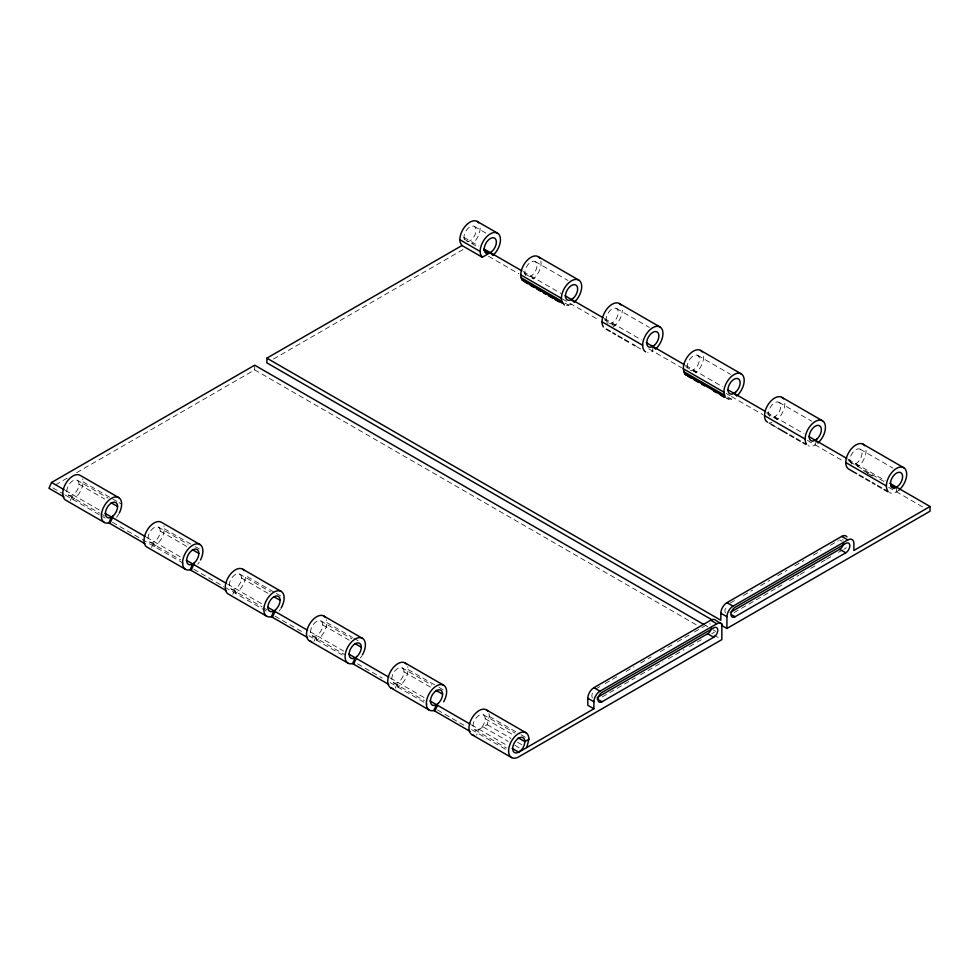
<?xml version="1.0" encoding="UTF-8"?>
<svg xmlns="http://www.w3.org/2000/svg" width="979" height="979" viewBox="0 0 979 979"><rect width="100%" height="100%" fill="white"/><g stroke="black" fill="none" stroke-linecap="round" stroke-linejoin="round"><path stroke-width="0.73" stroke-dasharray="4.89 3.67" d="M488.949 713.581A14.367 8.297 -60 0 1 489.292 716.408L487.15 724.68L479.135 729.306L476.504 735.119M70.28 500.587L72.911 494.774L72.911 499.474A14.367 8.297 -60 0 0 82.713 479.037M151.525 547.494L154.156 541.681L154.156 546.38A14.367 8.297 -60 0 0 163.958 525.943M232.769 594.4L235.401 588.587L235.401 593.286A14.367 8.297 -60 0 0 245.558 575.689L275.136 592.772M314.014 641.306L316.645 635.493L316.645 640.193A14.367 8.297 -60 0 0 326.448 619.768M395.259 688.213L397.89 682.4L397.89 687.099A14.367 8.297 -60 0 0 407.705 666.675M613.05 327.035L614.8 325.75A14.367 8.297 -60 0 0 622.326 310.086M55.534 484.874L67.404 478.021M76.643 472.686L254.699 369.891L696.718 625.079M273.471 359.048L463.397 249.388M730.285 603.076L736.869 599.27M743.465 595.465L752.692 590.141M760.597 585.577L769.824 580.253M777.73 575.689L786.945 570.353M794.862 565.789L804.077 560.465M813.304 555.142L821.21 550.577M830.437 545.254L838.342 540.689M595.93 688.849L599.87 686.573M605.132 683.538L616.954 676.709M626.156 671.398L634.037 666.846M640.609 663.052L651.121 656.982M660.323 651.671L672.157 644.843M677.407 641.808L689.24 634.979M694.503 631.944L706.324 625.116M734.066 612.621L776.384 588.183M777.705 587.424L784.314 583.606M789.6 580.559L798.864 575.211M800.186 574.44L805.472 571.393M810.759 568.334L816.058 565.287M821.344 562.227L825.309 559.939M826.631 559.18L833.239 555.362M838.538 552.303L842.503 550.014M843.825 549.256L846.468 547.726M602.318 696.889L635.298 677.847M640.572 674.812L662.991 661.853M668.278 658.818L684.101 649.677M689.375 646.629L695.971 642.824M697.293 642.053L701.258 639.776M711.806 633.682L714.45 632.153M566.474 305.583L571.552 304.212L571.552 300.7M726.859 398.747L731.411 399.151L734.042 398.037M851.608 464.132L849.821 460.179A8.615 4.981 -60 0 1 855.915 449.63A8.615 4.981 -60 0 1 862.009 453.142A8.615 4.981 -60 0 1 855.915 463.703L852.868 464.523M466.946 241.715L469.993 240.895A8.615 4.981 -60 0 0 476.088 230.334A8.615 4.981 -60 0 0 469.993 226.822A8.615 4.981 -60 0 0 463.899 237.371L464.719 240.418M474.301 226.394L487.004 233.724M535.244 261.577L568.004 280.483M616.489 308.483L649.248 327.39M697.733 355.389L730.493 374.308M778.978 402.296L811.738 421.215M860.223 449.202L892.983 468.121M463.899 237.371L478.878 246.023M523.067 271.538L561.065 293.48M604.312 318.444L641.465 339.884M685.557 365.351L722.71 386.791M766.802 412.257L803.955 433.709M848.047 459.163L885.2 480.616M524.389 273.557L533.555 278.844A14.367 8.297 -60 0 0 540.738 260.341M604.324 319.705L614.8 325.75L612.181 322.984L612.181 325.322M685.569 366.611L696.045 372.656A14.367 8.297 -60 0 0 703.228 354.153M766.814 413.517L777.302 419.563A14.367 8.297 -60 0 0 784.473 401.06M848.059 460.424L858.546 466.469A14.367 8.297 -60 0 0 865.717 447.966M464.107 239.072L478.572 247.43M850.029 461.88L885.408 482.317M863.356 470.569L872.913 476.088M867.333 473.212L872.57 476.235M488.545 256.29L519.005 273.887M562.374 298.925L599.075 320.109M648.869 348.854L681.629 367.774M726.185 393.497L730.114 395.761M731.423 396.519L762.874 414.68M807.43 440.403L844.118 461.586M888.675 487.309L924.898 508.223M564.993 303.062L568.921 305.338M727.483 396.874L731.411 399.151M726.345 397.878L728.963 399.395M636.448 346.542L641.686 349.564M768.796 422.952L771.415 424.47M774.034 425.975L776.653 427.493M839.664 539.931L842.099 541.338M705.198 625.287L707.841 626.817M713.116 629.864L715.759 631.394M713.911 635.016L719.21 638.075M83.056 481.876L111.361 498.213M112.646 498.96L117.798 501.933M119.083 502.668L121.653 504.161M164.313 528.782L193.891 545.866M195.176 546.612L202.898 551.067M276.421 593.519L284.143 597.973M326.802 622.595L352.526 637.451M353.811 638.198L358.963 641.172M408.047 669.501L437.637 686.585M438.922 687.331L446.632 691.786M489.292 716.408L519.653 733.944M520.975 734.703L528.893 739.28M77.219 480.273A8.615 4.981 -60 0 1 74.477 493.624A8.615 4.981 -60 0 1 67.025 489.316A8.615 4.981 -60 0 1 77.219 480.273L108.082 498.103M158.463 527.179A8.615 4.981 -60 0 1 155.734 540.53A8.615 4.981 -60 0 1 148.27 536.223A8.615 4.981 -60 0 1 158.463 527.179L188.041 544.263M239.708 574.098A8.615 4.981 -60 0 1 236.979 587.437A8.615 4.981 -60 0 1 229.514 583.129A8.615 4.981 -60 0 1 239.708 574.098L270.583 591.916M320.953 621.004A8.615 4.981 -60 0 1 318.224 634.343A8.615 4.981 -60 0 1 310.759 630.035A8.615 4.981 -60 0 1 320.953 621.004L351.828 638.822M402.198 667.911A8.615 4.981 -60 0 1 399.469 681.249A8.615 4.981 -60 0 1 392.004 676.942A8.615 4.981 -60 0 1 402.198 667.911L431.788 684.982M483.442 714.817A8.615 4.981 -60 0 1 480.713 728.156A8.615 4.981 -60 0 1 473.249 723.848A8.615 4.981 -60 0 1 483.442 714.817L515.125 733.112M78.993 484.226L104.729 499.082M160.25 531.132L187.258 546.723M241.495 578.038L268.503 593.629M322.74 624.945L349.748 640.535M403.984 671.851L430.993 687.442M485.229 718.757L512.959 734.764M487.15 724.68L510.916 738.399M517.512 742.217L522.798 745.264M483.198 726.969L508.285 741.446M514.881 745.264L520.167 748.311M65.373 490.43L99.919 510.377M146.348 537.177L181.164 557.284M227.593 584.084L262.409 604.19M310.135 631.736L343.653 651.096M390.083 677.896L424.898 698.003M471.327 724.803L506.865 745.313M68.591 495.203L99.466 513.033M100.751 513.767L104.618 515.994M149.848 542.109L180.711 559.939M231.093 589.015L261.968 606.845M263.253 607.58L267.108 609.819M312.338 635.922L344.498 654.486M393.582 682.828L424.458 700.658M474.827 729.734L506.51 748.029M52.829 487.885L64.124 494.395M65.373 495.117L101.204 515.811M102.489 516.545L105.071 518.038M112.512 522.333L183.734 563.451M193.756 569.24L223.689 586.519M224.986 587.278L266.276 611.104M275.001 616.146L303.637 632.679M308.838 635.677L342.369 655.037M357.555 663.811L382.275 678.08M390.083 682.583L427.48 704.182M437.491 709.959L465.013 725.855M471.572 729.636L506.951 750.061M855.915 463.703L858.546 466.469M777.302 419.563L774.67 416.797L774.67 420.309M696.045 372.656L693.426 369.891L693.426 372.228M530.924 276.078L533.555 278.844M896.531 487.15L896.531 491.85M815.287 442.594L815.287 444.943A14.367 8.297 -60 0 1 808.103 445.653M652.797 347.606L652.797 351.131A14.367 8.297 -60 0 1 647.719 352.489M254.699 366.366L254.699 369.891M769.396 416.32A8.615 4.981 -60 0 1 773.606 403.446A8.615 4.981 -60 0 1 780.667 407.521A8.615 4.981 -60 0 1 771.623 417.605M772.039 422.598A14.367 8.297 -60 0 1 769.592 422.842M687.539 368.067A8.615 4.981 -60 0 1 693.426 355.818A8.615 4.981 -60 0 1 699.312 361.275A8.615 4.981 -60 0 1 690.379 370.698M606.295 321.161A8.615 4.981 -60 0 1 612.181 308.911A8.615 4.981 -60 0 1 618.067 314.369A8.615 4.981 -60 0 1 609.134 323.792M607.861 323.413A8.615 4.981 -60 0 1 606.894 322.507M525.65 275.601A8.615 4.981 -60 0 1 529.358 263.155A8.615 4.981 -60 0 1 537.018 265.517A8.615 4.981 -60 0 1 529.358 276.739M899.163 489.928A14.367 8.297 -60 0 1 889.36 492.559M480.151 227.997A14.367 8.297 -60 0 1 472.624 243.673M361.765 655.954A14.367 8.297 -60 0 1 360.309 657.961M280.52 609.048A14.367 8.297 -60 0 1 279.064 611.055M199.275 562.142A14.367 8.297 -60 0 1 197.819 564.149M118.679 514.171A14.367 8.297 -60 0 1 116.574 517.242M842.54 539.637A5.739 3.316 -60 0 1 843.176 540.237M725.451 612.903A5.739 3.316 -60 0 1 726.932 605.634M709.665 623.819A5.739 3.316 -60 0 1 710.509 624.076M592.405 697.917A5.739 3.316 -60 0 1 593.054 691.884"/><path stroke-width="1.47" d="M512.139 748.372L518.748 752.178L593.898 708.784L593.898 701.759A8.615 4.981 -60 0 1 599.992 691.198L716.775 623.77A8.615 4.981 -60 0 1 721.082 623.342L721.853 624.064L721.853 639.605L518.748 756.865A14.367 8.297 -60 0 1 508.59 751.003A14.367 8.297 -60 0 1 518.748 733.418A14.367 8.297 -60 0 1 528.893 739.28L526.763 747.552M703.877 624.529L254.699 365.191L51.581 482.463L48.95 488.276L64.002 496.965M145.014 543.737L108.865 522.872L111.496 517.059M109.881 523.459L112.512 517.646M226.259 590.643L190.11 569.778L192.741 563.965M191.125 570.365L193.756 564.553M307.504 637.549L271.367 616.684L273.985 610.872M272.382 617.272L275.001 611.459M388.749 684.456L352.611 663.591L355.23 657.778M353.627 664.178L356.246 658.365M470.006 731.362L433.856 710.497L436.487 704.684M434.872 711.084L437.491 705.272M712.394 620.062L266.875 362.854L266.875 358.155L461.978 245.521L482.292 257.244L490.308 252.619A8.615 4.981 -60 0 0 496.402 242.07A8.615 4.981 -60 0 0 490.308 238.546A8.615 4.981 -60 0 0 484.213 249.107L486 253.047L490.308 252.619M266.875 358.155L720.838 620.258L720.838 613.221A8.615 4.981 -60 0 1 726.932 602.66L841.695 536.406A8.615 4.981 -60 0 1 846.97 536.884M726.932 628.457L726.932 616.733A8.615 4.981 -60 0 1 733.026 606.185L847.79 539.931A8.615 4.981 -60 0 1 853.884 543.443L853.884 550.479L930.05 506.498L930.05 511.197L726.932 628.457L721.645 625.41M593.898 708.784L587.804 705.272L587.804 698.235A8.615 4.981 -60 0 1 593.898 687.686L710.681 620.258A8.615 4.981 -60 0 1 715 619.829L721.853 624.064M730.285 612.45L839.664 549.305A5.739 3.316 -60 0 0 843.592 543.565M735.058 616.733L845.758 552.829A5.739 3.316 -60 0 0 849.821 545.792A5.739 3.316 -60 0 0 845.758 543.443L735.058 607.359A5.739 3.316 -60 0 0 730.995 614.384A5.739 3.316 -60 0 0 735.058 616.733L731.399 614.628M597.239 697.476L707.633 633.743A5.739 3.316 -60 0 0 711.562 627.992M528.893 739.28L524.842 741.629L518.234 737.811M602.024 701.759L713.728 637.256A5.739 3.316 -60 0 0 717.791 630.219A5.739 3.316 -60 0 0 713.728 627.869L602.024 692.373A5.739 3.316 -60 0 0 597.961 699.41A5.739 3.316 -60 0 0 602.024 701.759L597.141 698.945M894.953 487.823L896.531 487.15A8.615 4.981 -60 0 0 902.626 476.602A8.615 4.981 -60 0 0 896.531 473.077A8.615 4.981 -60 0 0 890.437 483.638L892.224 487.579L894.953 487.823L891.025 485.56M477.177 221.413L497.491 233.149M538.107 256.596L578.736 280.055M619.352 303.502L659.981 326.962M700.597 350.409L741.225 373.868M781.854 397.315L822.47 420.774M863.099 444.221L903.715 467.681M483.956 248.96L521.758 270.779M565.005 295.744L603.003 317.685M646.25 342.65L684.248 364.592M727.495 389.556L765.492 411.498M808.74 436.463L846.737 458.405M889.984 483.369L930.05 506.498M483.65 250.355L488.729 253.292M484.715 251.97L487.261 253.439M890.866 486.453L893.484 487.97M478.792 222.918A14.367 8.297 -60 0 0 467.362 224.044A14.367 8.297 -60 0 0 459.836 239.72L480.151 251.444L480.493 254.283L482.292 257.244M539.723 258.101A14.367 8.297 -60 0 0 528.305 259.227A14.367 8.297 -60 0 0 520.779 274.903L561.395 298.35L561.738 301.189L564.369 304.934M602.024 321.81L642.64 345.257M683.269 368.716L723.885 392.163L725.243 397.241L684.627 373.794L683.269 368.716A14.367 8.297 -60 0 1 690.795 353.04A14.367 8.297 -60 0 1 702.212 351.914M764.513 415.622L805.13 439.069M845.758 462.529L886.374 485.988M520.779 274.903L521.122 277.742L561.738 301.189M683.611 371.555L724.24 395.002M521.122 277.742L522.137 279.982L562.754 303.429M527.681 283.751L522.137 279.982M530.3 285.256L534.228 287.532M536.847 289.038L540.787 291.314M543.406 292.819L546.025 294.336M548.644 295.854L552.572 298.118M555.203 299.635L559.131 301.899M606.307 329.14L610.235 331.404M612.854 332.921L615.473 334.439M618.104 335.944L622.032 338.22M624.651 339.725L628.579 342.001M632.507 344.265L635.138 345.783M687.552 376.046L691.48 378.31M694.099 379.828L698.039 382.104M701.967 384.368L704.586 385.885M713.764 391.172L716.383 392.689M720.311 394.965L724.24 397.229M771.415 424.47L774.034 425.975M777.975 428.251L787.14 433.55M789.759 435.055L793.7 437.332M796.319 438.837L800.247 441.113M802.866 442.618L805.484 444.136M856.601 473.64L848.732 469.1A14.367 8.297 -60 0 1 849.735 450.927A14.367 8.297 -60 0 1 864.714 445.726M859.219 475.158L863.148 477.422M865.766 478.939L869.695 481.203M872.313 482.72L874.945 484.238M877.563 485.743L881.492 488.019M884.11 489.524L888.039 491.801M841.695 536.406L847.79 539.931M839.664 549.305L845.758 552.829M726.932 602.66L733.026 606.185M720.838 613.221L726.932 616.733M710.681 620.258L716.775 623.77M707.633 633.743L713.728 637.256M593.898 687.686L599.992 691.198M587.804 698.235L593.898 701.759M118.679 497.589L80.082 475.304A14.367 8.297 -60 0 0 65.728 483.589A14.367 8.297 -60 0 0 65.728 500.183L104.312 522.456M199.924 544.495L161.327 522.211A14.367 8.297 -60 0 0 146.972 530.508A14.367 8.297 -60 0 0 146.972 547.09L185.557 569.362M242.584 569.117L281.169 591.402M323.829 616.024L362.414 638.308M405.073 662.93L443.658 685.214M486.318 709.836L525.919 732.708M111.153 502.79L117.59 506.498M192.41 549.696L198.835 553.416M273.655 596.603L280.08 600.323M354.9 643.509L361.324 647.229M436.144 690.415L442.569 694.135M51.581 482.463L64.124 489.708M105.071 513.339L145.039 536.431M186.316 560.257L226.284 583.337M267.561 607.164L307.541 630.243M348.805 654.07L388.785 677.15M430.05 700.976L470.03 724.056M266.802 616.268L228.217 593.996A14.367 8.297 -60 0 1 229.221 575.823A14.367 8.297 -60 0 1 244.187 570.61M309.462 640.902L348.059 663.175M390.707 687.809L429.304 710.093M471.951 734.715L511.564 757.587M684.627 373.794L686.242 375.287M461.978 245.521L460.191 242.559L459.836 239.72M815.287 440.244L817.037 442.092M734.042 393.338L735.792 395.186M652.797 346.431L654.547 348.279M571.552 299.525L574.183 302.303A14.367 8.297 -60 0 0 581.55 284.681A14.367 8.297 -60 0 0 570.671 281.316A14.367 8.297 -60 0 0 561.395 298.35M491.177 253.549L492.939 255.397A14.367 8.297 -60 0 0 500.306 237.775A14.367 8.297 -60 0 0 489.427 234.409A14.367 8.297 -60 0 0 480.151 251.444M108.865 522.872A14.367 8.297 -60 0 1 102.171 510.757A14.367 8.297 -60 0 1 116.831 496.965A14.367 8.297 -60 0 1 119.279 513.069M474.056 735.364A14.367 8.297 -60 0 1 471.951 718.133A14.367 8.297 -60 0 1 487.934 711.329M392.812 688.457A14.367 8.297 -60 0 1 390.707 671.227A14.367 8.297 -60 0 1 406.689 664.423M433.856 710.497A14.367 8.297 -60 0 1 427.272 698.003A14.367 8.297 -60 0 1 442.312 684.676A14.367 8.297 -60 0 1 443.658 701.796M352.611 663.591A14.367 8.297 -60 0 1 346.028 651.096A14.367 8.297 -60 0 1 361.055 637.77A14.367 8.297 -60 0 1 362.414 654.89M311.567 641.551A14.367 8.297 -60 0 1 309.462 624.321A14.367 8.297 -60 0 1 325.444 617.516M271.367 616.684A14.367 8.297 -60 0 1 264.783 604.19A14.367 8.297 -60 0 1 279.81 590.863A14.367 8.297 -60 0 1 281.169 607.983M190.11 569.778A14.367 8.297 -60 0 1 183.416 557.663A14.367 8.297 -60 0 1 198.076 543.871A14.367 8.297 -60 0 1 200.524 559.976M806.5 444.148A14.367 8.297 -60 0 1 811.004 425.057A14.367 8.297 -60 0 1 824.832 423.687A14.367 8.297 -60 0 1 817.918 443.022M767.487 422.194A14.367 8.297 -60 0 1 768.491 404.021A14.367 8.297 -60 0 1 783.457 398.82M723.885 392.163A14.367 8.297 -60 0 1 733.161 375.128A14.367 8.297 -60 0 1 744.04 378.494A14.367 8.297 -60 0 1 736.673 396.116M887.745 491.054A14.367 8.297 -60 0 1 892.248 471.964A14.367 8.297 -60 0 1 906.077 470.593A14.367 8.297 -60 0 1 899.163 489.928M645.614 351.84A14.367 8.297 -60 0 1 646.972 333.154A14.367 8.297 -60 0 1 662 329.128A14.367 8.297 -60 0 1 655.428 349.209M603.382 326.888A14.367 8.297 -60 0 1 607.102 308.715A14.367 8.297 -60 0 1 620.967 305.007M520.314 751.028A8.615 4.981 -60 0 0 523.055 737.676A8.615 4.981 -60 0 0 512.861 746.72A8.615 4.981 -60 0 0 520.314 751.028M438.054 703.534A8.615 4.981 -60 0 0 440.795 690.183A8.615 4.981 -60 0 0 430.601 699.226A8.615 4.981 -60 0 0 438.054 703.534M356.809 656.628A8.615 4.981 -60 0 0 359.538 643.276A8.615 4.981 -60 0 0 349.344 652.32A8.615 4.981 -60 0 0 356.809 656.628M275.564 609.721A8.615 4.981 -60 0 0 278.293 596.37A8.615 4.981 -60 0 0 268.099 605.414A8.615 4.981 -60 0 0 275.564 609.721M194.319 562.815A8.615 4.981 -60 0 0 197.048 549.464A8.615 4.981 -60 0 0 186.854 558.507A8.615 4.981 -60 0 0 194.319 562.815M113.075 515.909A8.615 4.981 -60 0 0 115.803 502.557A8.615 4.981 -60 0 0 105.61 511.601A8.615 4.981 -60 0 0 113.075 515.909M816.865 439.094A8.615 4.981 -60 0 0 819.594 425.755A8.615 4.981 -60 0 0 809.4 434.786A8.615 4.981 -60 0 0 816.865 439.094M735.621 392.187A8.615 4.981 -60 0 0 738.35 378.836A8.615 4.981 -60 0 0 728.156 387.88A8.615 4.981 -60 0 0 735.621 392.187M654.376 345.281A8.615 4.981 -60 0 0 657.105 331.93A8.615 4.981 -60 0 0 646.911 340.973A8.615 4.981 -60 0 0 654.376 345.281M573.131 298.375A8.615 4.981 -60 0 0 575.86 285.024A8.615 4.981 -60 0 0 565.666 294.067A8.615 4.981 -60 0 0 573.131 298.375"/></g></svg>
